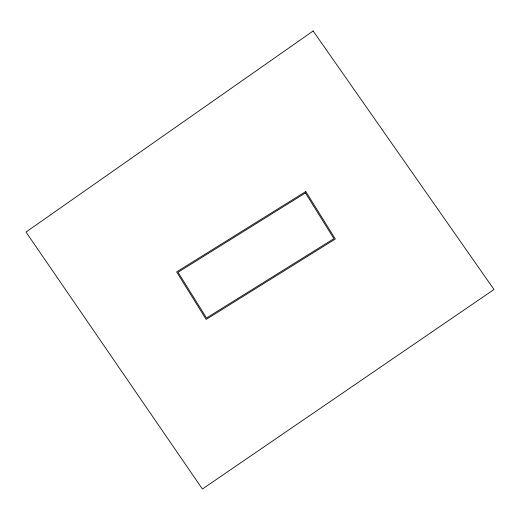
<?xml version="1.0" encoding="UTF-8"?>
<svg xmlns="http://www.w3.org/2000/svg" width="520" height="520" viewBox="0 0 520 520"><rect width="100%" height="100%" fill="white"/><g stroke="black" fill="none" stroke-linecap="round" stroke-linejoin="round"><path stroke-width="0.78" d="M313.131 30.973L26 232.05L202.397 489.028L494 289.49L313.131 30.973M305.773 191.529L176.618 271.94L206.174 319.41L335.329 238.999L305.773 191.529M305.442 192.94L178.029 272.266L206.499 318L333.918 238.674L305.442 192.94"/></g></svg>
